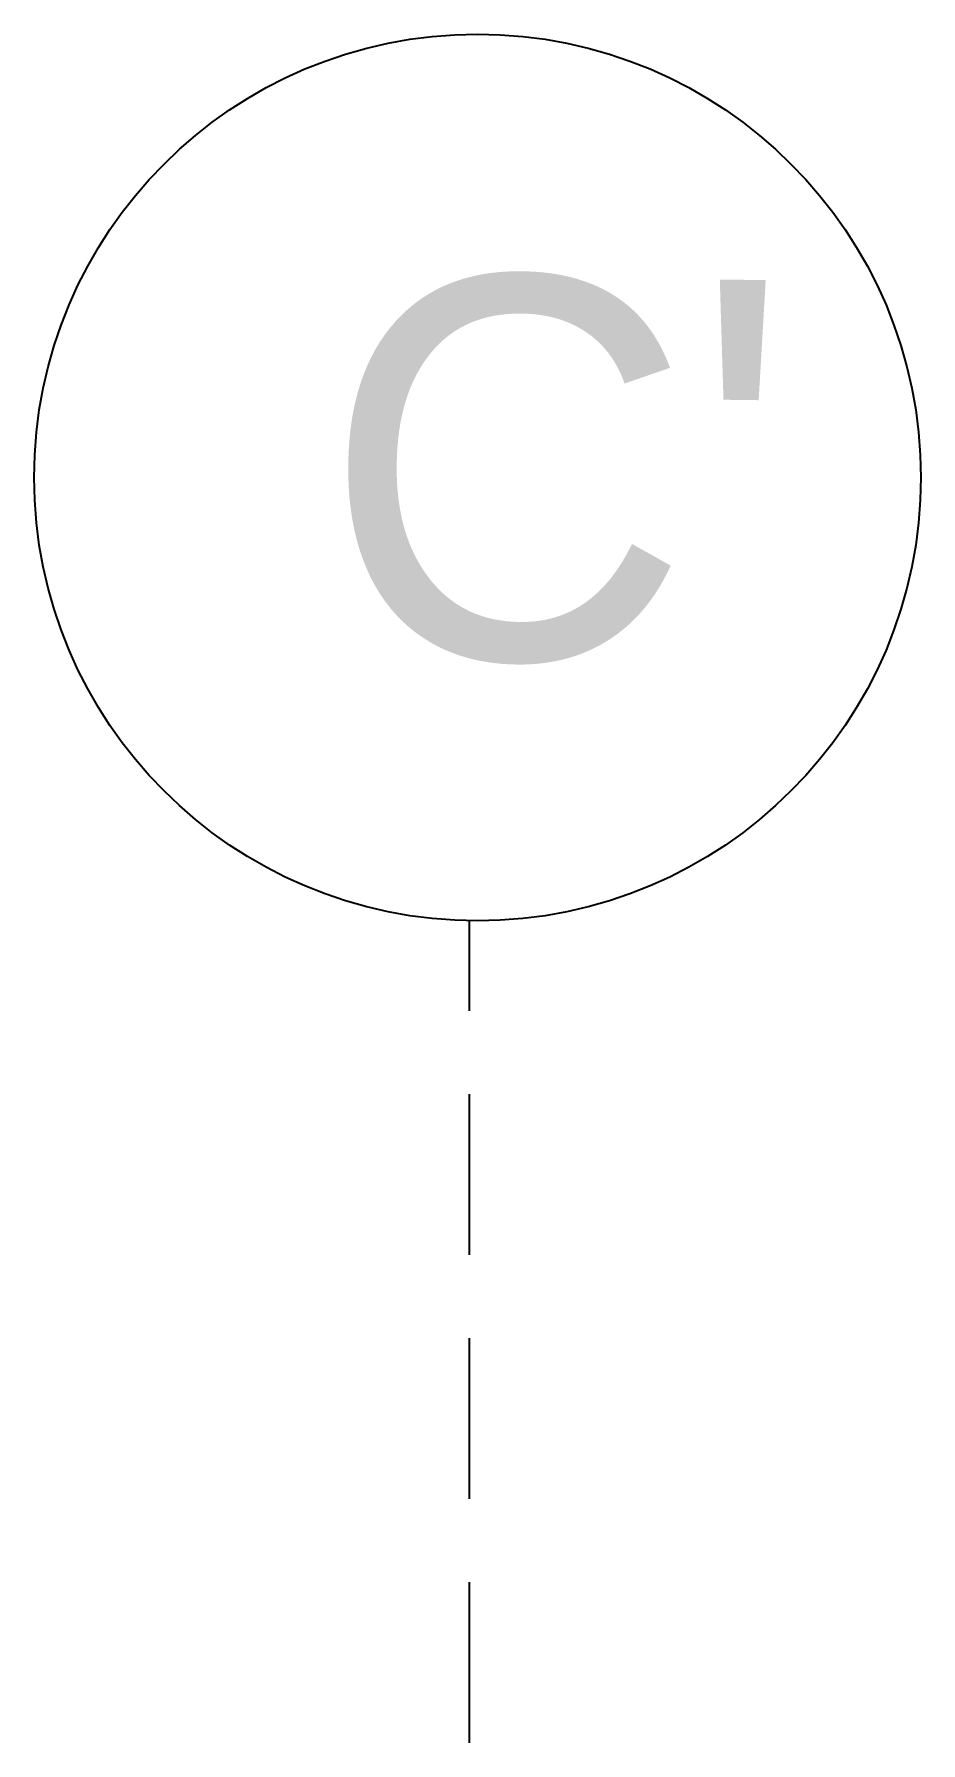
# Model space of a CAD drawing. Header units: inches. Extents: x 9636 to 21597, y -10243 to 557.
# Drawn here: x 14487.5 to 14514.9, y -2521.2 to -2468.4 of the extents above; entities that cross this region are included whole.
import ezdxf

# ---------------------------------------------------------------- set-up
doc = ezdxf.new("R2010")
doc.units = ezdxf.units.IN
doc.header["$MEASUREMENT"] = 0
doc.layers.add('PDF2_0', color=7, linetype='Continuous')
doc.layers.add('PDF2_Text', color=5, linetype='Continuous')
doc.styles.add('PDF Stylus BT', font='stylu.ttf')

msp = doc.modelspace()

# ---------------------------------------------------------------- linework, layer by layer
at = {"layer": 'PDF2_0', "lineweight": 25}
for points in [[(14500.934, -2498.584), (14500.934, -2495.828)], [(14500.934, -2506.117), (14500.934, -2501.156)], [(14500.934, -2513.65), (14500.934, -2508.689)], [(14500.934, -2521.184), (14500.934, -2516.223)]]:
    msp.add_lwpolyline(points, dxfattribs=at)
msp.add_circle((14501.177, -2482.114), 13.689, dxfattribs=at)

# ---------------------------------------------------------------- texts
at = {"layer": 'PDF2_Text', "color": 242, "true_color": 0xcd2027, "insert": (14496.384, -2481.827), "char_height": 11.8012, "attachment_point": 4, "rotation": 359.2585, "style": 'PDF Stylus BT'}
msp.add_mtext("C'", dxfattribs=at)

doc.saveas('drawing.dxf')
